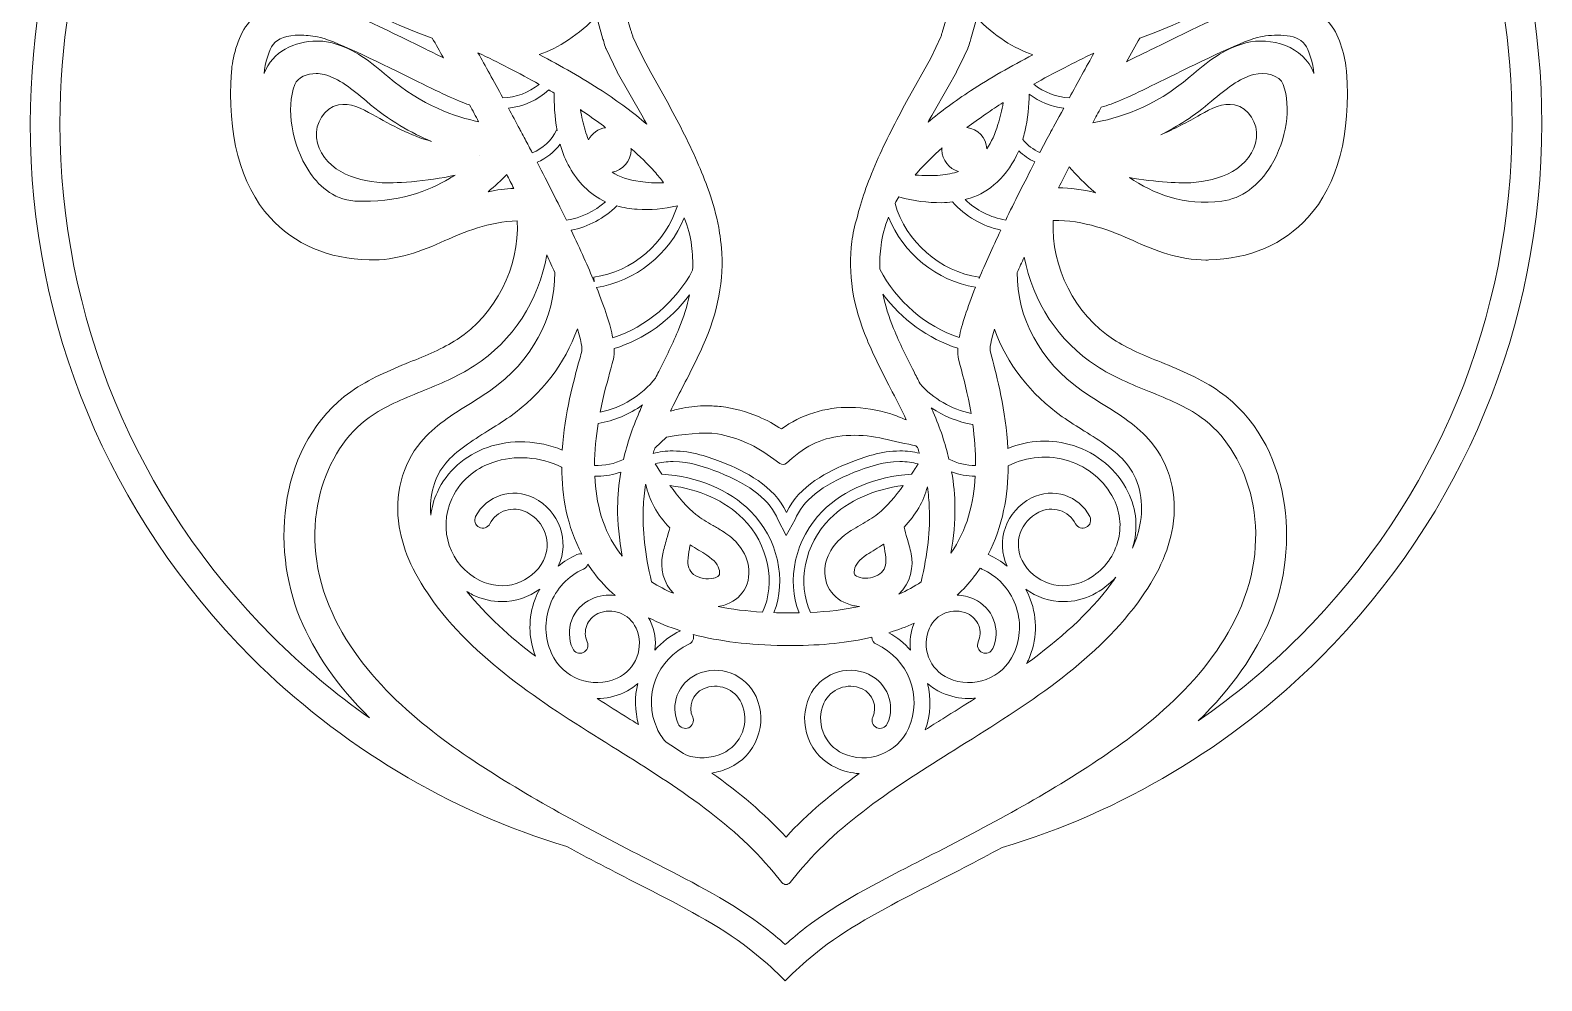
# Model space of a CAD drawing. Header units: millimetres. Extents: x -62 to 1216, y -386 to -56.
# Drawn here: x 273.9 to 558.2, y -380.1 to -201.3 of the extents above; entities that cross this region are included whole.
import ezdxf

# ---------------------------------------------------------------- set-up
doc = ezdxf.new("R2010")
doc.units = ezdxf.units.MM
doc.header["$MEASUREMENT"] = 0
doc.layers.add('Layer 3', color=7, linetype='Continuous')

msp = doc.modelspace()

# ---------------------------------------------------------------- linework, layer by layer
at = {"layer": 'Layer 3', "lineweight": 0}
for points, knots in [([(522.42, -124.51), (521.99, -123.15), (521.48, -121.77), (521, -120.31), (516.31, -106.04), (509.88, -86.51), (516.89, -73.35), (520.2, -67.15), (526.39, -62.74), (535.3, -60.24), (535.3, -60.24), (548.14, -56.82), (548.14, -56.82), (548.14, -56.82), (534.81, -56.18), (534.81, -56.18), (526.84, -55.91), (507.21, -56.76), (497.34, -70.35), (493.66, -75.41), (491.56, -82.07), (490.9, -90.72), (490.74, -92.87), (490.65, -95.13), (490.64, -97.79), (468.33, -83.98), (442.54, -76.68), (416.03, -76.68), (389.53, -76.68), (363.75, -83.97), (341.45, -97.78), (341.4, -92.35), (340.97, -87.95), (340.12, -83.99), (338.03, -74.22), (332.71, -66.83), (324.34, -62.02), (317.07, -57.84), (307.7, -55.82), (297.24, -56.18), (297.24, -56.18), (283.91, -56.82), (283.91, -56.82), (283.91, -56.82), (296.75, -60.24), (296.75, -60.24), (305.66, -62.74), (311.85, -67.15), (315.16, -73.35), (322.18, -86.51), (315.75, -106.04), (311.05, -120.31), (310.57, -121.78), (310.06, -123.16), (309.63, -124.51), (286.56, -150.47), (273.9, -183.97), (273.9, -218.81), (273.9, -256.77), (288.68, -292.46), (315.53, -319.31), (332.12, -335.9), (352.62, -348.2), (374.82, -354.89), (379.69, -357.53), (384.59, -360.05), (389.16, -362.39), (389.16, -362.39), (389.69, -362.66), (389.69, -362.66), (396.32, -366.06), (403.18, -369.56), (409.11, -374.11), (410.99, -375.56), (412.81, -377.13), (414.51, -378.79), (414.51, -378.79), (415.89, -380.13), (415.89, -380.13), (415.89, -380.13), (417.26, -378.79), (417.26, -378.79), (418.97, -377.13), (420.79, -375.56), (422.67, -374.11), (428.59, -369.57), (435.45, -366.06), (442.09, -362.66), (442.09, -362.66), (442.62, -362.39), (442.62, -362.39), (447.08, -360.11), (451.86, -357.65), (456.65, -355.06), (479.08, -348.41), (499.79, -336.04), (516.53, -319.31), (543.37, -292.46), (558.16, -256.77), (558.16, -218.81), (558.16, -183.97), (545.49, -150.46), (522.42, -124.51)], [0, 0, 0, 0, 1, 1, 1, 2, 2, 2, 3, 3, 3, 4, 4, 4, 5, 5, 5, 6, 6, 6, 7, 7, 7, 8, 8, 8, 9, 9, 9, 10, 10, 10, 11, 11, 11, 12, 12, 12, 13, 13, 13, 14, 14, 14, 15, 15, 15, 16, 16, 16, 17, 17, 17, 18, 18, 18, 19, 19, 19, 20, 20, 20, 21, 21, 21, 22, 22, 22, 23, 23, 23, 24, 24, 24, 25, 25, 25, 26, 26, 26, 27, 27, 27, 28, 28, 28, 29, 29, 29, 30, 30, 30, 31, 31, 31, 32, 32, 32, 33, 33, 33, 34, 34, 34, 34]), ([(319.48, -315.35), (293.7, -289.56), (279.49, -255.28), (279.49, -218.81), (279.49, -189.62), (288.46, -161.99), (305.46, -138.67), (303.77, -154.33), (307.05, -167.91), (315.24, -179.09), (324.71, -192.01), (339.02, -199.08), (349.5, -202.75), (350.19, -203.97), (350.89, -205.21), (351.6, -206.47), (350.37, -205.87), (349.07, -205.23), (347.79, -204.6), (340.66, -201.09), (332.58, -197.11), (328.98, -196.47), (322.45, -195.32), (317.53, -196.6), (314.73, -200.18), (312.84, -202.6), (311.91, -206.79), (311.74, -209.02), (310.87, -220.81), (313.38, -230.32), (319, -236.53), (323.53, -241.55), (329.97, -244.31), (337.61, -244.51), (342.81, -244.64), (347.54, -242.84), (351.87, -240.87), (355.27, -239.32), (360.29, -237.31), (365.5, -237.14), (365.91, -245.87), (361.43, -254.75), (354.16, -259.46), (351.45, -261.21), (348.41, -262.45), (345.19, -263.76), (341.49, -265.27), (337.65, -266.84), (334.21, -269.29), (320.58, -279), (319.1, -298.46), (324.62, -311.84), (327.35, -318.45), (331.67, -324.68), (337.72, -330.68), (331.24, -326.13), (325.13, -321), (319.48, -315.35)], [0, 0, 0, 0, 1, 1, 1, 2, 2, 2, 3, 3, 3, 4, 4, 4, 5, 5, 5, 6, 6, 6, 7, 7, 7, 8, 8, 8, 9, 9, 9, 10, 10, 10, 11, 11, 11, 12, 12, 12, 13, 13, 13, 14, 14, 14, 15, 15, 15, 16, 16, 16, 17, 17, 17, 18, 18, 18, 19, 19, 19, 19]), ([(512.57, -315.35), (506.68, -321.24), (500.31, -326.55), (493.54, -331.24), (499.84, -325.11), (504.33, -318.69), (507.16, -311.84), (512.68, -298.46), (511.2, -278.99), (497.57, -269.29), (494.13, -266.84), (490.29, -265.27), (486.58, -263.76), (483.36, -262.45), (480.33, -261.21), (477.62, -259.46), (470.34, -254.75), (465.86, -245.85), (466.28, -237.11), (471.86, -236.9), (477.48, -239.13), (481.3, -240.87), (485.47, -242.77), (490.02, -244.52), (495, -244.52), (495.19, -244.52), (495.37, -244.52), (495.57, -244.51), (503.21, -244.31), (509.65, -241.55), (514.18, -236.53), (519.79, -230.32), (522.3, -220.8), (521.43, -209.01), (521.23, -206.35), (520.21, -202.44), (518.44, -200.18), (515.65, -196.6), (510.72, -195.32), (504.19, -196.47), (500.59, -197.11), (492.5, -201.09), (485.36, -204.61), (485.36, -204.61), (485.28, -204.65), (485.28, -204.65), (483.42, -205.56), (481.63, -206.45), (480.03, -207.21), (480.87, -205.72), (481.72, -204.22), (482.55, -202.75), (493.03, -199.08), (507.35, -192.01), (516.82, -179.08), (525.01, -167.9), (528.29, -154.32), (526.59, -138.65), (543.59, -161.97), (552.56, -189.6), (552.56, -218.81), (552.56, -255.28), (538.36, -289.56), (512.57, -315.35)], [0, 0, 0, 0, 1, 1, 1, 2, 2, 2, 3, 3, 3, 4, 4, 4, 5, 5, 5, 6, 6, 6, 7, 7, 7, 8, 8, 8, 9, 9, 9, 10, 10, 10, 11, 11, 11, 12, 12, 12, 13, 13, 13, 14, 14, 14, 15, 15, 15, 16, 16, 16, 17, 17, 17, 18, 18, 18, 19, 19, 19, 20, 20, 20, 21, 21, 21, 21]), ([(386.85, -190.08), (389.84, -184.76), (391.29, -179.36), (391.04, -174.44), (391.72, -173.23), (392.38, -172.15), (393.04, -171.16), (394.85, -168.37), (396.77, -165.84), (398.75, -163.61), (398.75, -163.61), (433.63, -163.61), (433.63, -163.61), (435.61, -165.83), (437.53, -168.37), (439.35, -171.17), (439.92, -172.04), (440.49, -172.95), (441.05, -173.9), (440.66, -178.97), (442.1, -184.55), (445.21, -190.08), (445.71, -190.98), (446.26, -191.88), (446.85, -192.76), (446.85, -192.83), (446.85, -192.91), (446.85, -193), (446.85, -193.02), (446.85, -193.04), (446.85, -193.05), (446.88, -193.84), (446.89, -194.76), (446.72, -195.67), (446.72, -195.68), (446.72, -195.7), (446.72, -195.72), (446.72, -195.72), (446.33, -198.57), (446.33, -198.57), (446.33, -198.57), (445.52, -201.29), (445.52, -201.29), (445.46, -201.48), (445.4, -201.68), (445.34, -201.88), (445.28, -202.1), (445.21, -202.36), (445.15, -202.51), (445.15, -202.51), (443.24, -206.54), (443.24, -206.54), (443.24, -206.54), (438.69, -214.72), (438.69, -214.72), (436.76, -218.36), (434.75, -222.12), (433.06, -226.03), (431.26, -230.18), (430.12, -233.44), (429.39, -236.6), (428.91, -238.11), (428.58, -239.62), (428.42, -241.06), (427.62, -246.89), (428.61, -253.27), (431.26, -259.5), (432.58, -262.65), (434.14, -265.67), (435.64, -268.59), (436.66, -270.55), (437.7, -272.58), (438.65, -274.61), (437.65, -274.16), (436.66, -273.8), (435.73, -273.48), (433.23, -272.71), (430.67, -272.3), (428.14, -272.24), (423.44, -272.17), (418.76, -273.66), (415.16, -276.31), (413.95, -275.53), (412.45, -274.64), (410.83, -273.99), (408.49, -272.99), (406.15, -272.36), (403.85, -272.11), (402.93, -272.01), (402.01, -271.96), (401.1, -271.96), (399.59, -271.96), (398.09, -272.1), (396.63, -272.38), (395.8, -272.56), (395.02, -272.75), (394.29, -272.97), (395.01, -271.5), (395.78, -270.02), (396.53, -268.56), (398.03, -265.65), (399.58, -262.65), (400.89, -259.51), (403.55, -253.27), (404.54, -246.9), (403.75, -241.11), (403.73, -240.99), (403.72, -240.87), (403.7, -240.76), (403.7, -240.76), (403.69, -240.66), (403.69, -240.66), (403.59, -239.79), (403.5, -239.07), (403.37, -238.37), (402.49, -233.67), (400.74, -229.31), (399.32, -226.04), (397.62, -222.1), (395.61, -218.33), (393.66, -214.67), (393.66, -214.67), (390.63, -209.21), (390.63, -209.21), (390.63, -209.21), (389.15, -206.56), (389.15, -206.56), (389.15, -206.56), (387.87, -203.84), (387.87, -203.84), (387.87, -203.84), (387.25, -202.55), (387.25, -202.55), (387.17, -202.37), (387.11, -202.13), (387.04, -201.89), (386.98, -201.69), (386.92, -201.48), (386.87, -201.33), (386.87, -201.33), (386.05, -198.57), (386.05, -198.57), (386.05, -198.57), (385.65, -195.66), (385.65, -195.66), (385.65, -195.65), (385.65, -195.63), (385.65, -195.61), (385.49, -194.81), (385.49, -193.98), (385.53, -192.98), (385.53, -192.96), (385.53, -192.93), (385.53, -192.91), (385.53, -192.86), (385.54, -192.8), (385.54, -192.71), (385.55, -192.59), (385.55, -192.46), (385.56, -192.34), (385.56, -192.34), (385.56, -192.22), (385.56, -192.22), (386.01, -191.52), (386.44, -190.8), (386.85, -190.08)], [0, 0, 0, 0, 1, 1, 1, 2, 2, 2, 3, 3, 3, 4, 4, 4, 5, 5, 5, 6, 6, 6, 7, 7, 7, 8, 8, 8, 9, 9, 9, 10, 10, 10, 11, 11, 11, 12, 12, 12, 13, 13, 13, 14, 14, 14, 15, 15, 15, 16, 16, 16, 17, 17, 17, 18, 18, 18, 19, 19, 19, 20, 20, 20, 21, 21, 21, 22, 22, 22, 23, 23, 23, 24, 24, 24, 25, 25, 25, 26, 26, 26, 27, 27, 27, 28, 28, 28, 29, 29, 29, 30, 30, 30, 31, 31, 31, 32, 32, 32, 33, 33, 33, 34, 34, 34, 35, 35, 35, 36, 36, 36, 37, 37, 37, 38, 38, 38, 39, 39, 39, 40, 40, 40, 41, 41, 41, 42, 42, 42, 43, 43, 43, 44, 44, 44, 45, 45, 45, 46, 46, 46, 47, 47, 47, 48, 48, 48, 49, 49, 49, 50, 50, 50, 51, 51, 51, 52, 52, 52, 53, 53, 53, 54, 54, 54, 55, 55, 55, 55]), ([(388.92, -217.29), (389.22, -217.84), (389.53, -218.4), (389.83, -218.96), (387.31, -216.79), (384.53, -214.72), (381.43, -212.7), (377.73, -210.29), (373.77, -208), (369.62, -205.87), (373.24, -204.67), (377.09, -202.1), (380.53, -198.58), (380.57, -198.92), (380.62, -199.28), (380.68, -199.65), (380.68, -199.68), (380.69, -199.72), (380.7, -199.76), (380.7, -199.76), (381.61, -202.97), (381.61, -202.97), (381.66, -203.1), (381.69, -203.25), (381.75, -203.44), (381.85, -203.8), (381.96, -204.22), (382.16, -204.71), (382.17, -204.72), (382.18, -204.74), (382.18, -204.76), (382.18, -204.76), (384.26, -209.1), (384.26, -209.1), (384.27, -209.12), (384.28, -209.14), (384.29, -209.16), (384.29, -209.16), (388.92, -217.29), (388.92, -217.29)], [0, 0, 0, 0, 1, 1, 1, 2, 2, 2, 3, 3, 3, 4, 4, 4, 5, 5, 5, 6, 6, 6, 7, 7, 7, 8, 8, 8, 9, 9, 9, 10, 10, 10, 11, 11, 11, 12, 12, 12, 13, 13, 13, 13]), ([(448.07, -209.19), (448.09, -209.17), (448.1, -209.15), (448.11, -209.13), (448.11, -209.13), (449.52, -206.19), (449.52, -206.19), (449.52, -206.19), (450.22, -204.7), (450.22, -204.7), (450.23, -204.68), (450.24, -204.66), (450.24, -204.65), (450.41, -204.23), (450.52, -203.84), (450.63, -203.43), (450.63, -203.43), (450.65, -203.38), (450.65, -203.38), (450.69, -203.24), (450.72, -203.1), (450.78, -202.92), (450.78, -202.92), (451.66, -199.83), (451.66, -199.83), (451.67, -199.81), (451.67, -199.79), (451.68, -199.76), (451.68, -199.76), (451.7, -199.66), (451.7, -199.66), (451.7, -199.64), (451.71, -199.62), (451.71, -199.6), (451.75, -199.36), (451.78, -199.12), (451.81, -198.88), (455.22, -202.33), (458.93, -204.77), (462.47, -205.9), (458.34, -208.02), (454.4, -210.3), (450.73, -212.7), (447.8, -214.61), (445.15, -216.57), (442.74, -218.61), (442.97, -218.18), (443.21, -217.74), (443.45, -217.31), (443.45, -217.31), (446.51, -211.91), (446.51, -211.91), (446.51, -211.91), (448.07, -209.19), (448.07, -209.19)], [0, 0, 0, 0, 1, 1, 1, 2, 2, 2, 3, 3, 3, 4, 4, 4, 5, 5, 5, 6, 6, 6, 7, 7, 7, 8, 8, 8, 9, 9, 9, 10, 10, 10, 11, 11, 11, 12, 12, 12, 13, 13, 13, 14, 14, 14, 15, 15, 15, 16, 16, 16, 17, 17, 17, 18, 18, 18, 18]), ([(502.48, -203.68), (498.42, -204.72), (495.23, -207.26), (492.05, -210), (485.22, -215.86), (478.19, -217.95), (473.72, -218.69), (474.24, -217.73), (474.76, -216.76), (475.29, -215.79), (475.92, -215.6), (476.55, -215.39), (477.17, -215.18), (479.32, -214.43), (483.38, -212.43), (488.1, -210.1), (494.19, -207.1), (502.52, -203), (505.25, -202.52), (507.63, -202.1), (511.87, -201.74), (513.61, -203.95), (514.34, -204.89), (515.16, -207.54), (515.31, -209.43), (515.3, -209.41), (515.3, -209.4), (515.29, -209.38), (513.41, -204.3), (507.17, -202.47), (502.48, -203.68)], [0, 0, 0, 0, 1, 1, 1, 2, 2, 2, 3, 3, 3, 4, 4, 4, 5, 5, 5, 6, 6, 6, 7, 7, 7, 8, 8, 8, 9, 9, 9, 10, 10, 10, 10]), ([(341.13, -210), (337.95, -207.26), (334.76, -204.72), (330.7, -203.68), (329.77, -203.44), (328.79, -203.32), (327.79, -203.32), (323.71, -203.32), (319.39, -205.31), (317.88, -209.39), (317.88, -209.4), (317.87, -209.41), (317.87, -209.42), (318.02, -207.54), (318.84, -204.89), (319.57, -203.95), (320.48, -202.79), (322.17, -202.2), (324.59, -202.2), (325.6, -202.2), (326.72, -202.31), (327.92, -202.52), (330.66, -203), (339.01, -207.11), (345.11, -210.12), (349.8, -212.43), (353.86, -214.43), (356, -215.18), (356.17, -215.23), (356.35, -215.29), (356.52, -215.35), (357.1, -216.41), (357.67, -217.46), (358.23, -218.5), (354.01, -217.64), (347.49, -215.47), (341.13, -210)], [0, 0, 0, 0, 1, 1, 1, 2, 2, 2, 3, 3, 3, 4, 4, 4, 5, 5, 5, 6, 6, 6, 7, 7, 7, 8, 8, 8, 9, 9, 9, 10, 10, 10, 11, 11, 11, 12, 12, 12, 12]), ([(358.1, -205.52), (360, -206.42), (361.9, -207.37), (363.78, -208.34), (365.82, -209.38), (367.74, -210.42), (369.59, -211.47), (367.68, -213.01), (365.23, -213.93), (362.78, -214.01), (361.06, -210.85), (359.45, -207.94), (358.1, -205.52)], [0, 0, 0, 0, 1, 1, 1, 2, 2, 2, 3, 3, 3, 4, 4, 4, 4]), ([(462.62, -211.44), (464.45, -210.4), (466.38, -209.36), (468.39, -208.33), (470.23, -207.38), (472.09, -206.46), (473.94, -205.58), (472.57, -208.05), (470.85, -211.19), (469.32, -214), (466.9, -213.9), (464.5, -212.97), (462.62, -211.44)], [0, 0, 0, 0, 1, 1, 1, 2, 2, 2, 3, 3, 3, 4, 4, 4, 4]), ([(327.73, -221.51), (328, -224.21), (329.92, -226.54), (332.28, -227.89), (334.63, -229.24), (337.37, -229.73), (340.07, -229.97), (341.54, -230.1), (348.82, -229.81), (353.8, -228.53), (353.45, -228.75), (353.1, -228.97), (352.73, -229.19), (352.73, -229.19), (352.73, -229.19), (352.73, -229.19), (349.02, -231.39), (342.93, -233.9), (334.97, -233.42), (330.66, -233.15), (327.87, -230.19), (326.28, -227.75), (323.09, -222.84), (321.97, -216.01), (323.63, -211.52), (324.17, -210.08), (326.04, -209.44), (327.66, -209.44), (328.19, -209.44), (328.7, -209.5), (329.17, -209.62), (331.95, -210.34), (334.42, -212.32), (337.13, -214.65), (341.34, -218.27), (345.57, -220.65), (349.38, -222.21), (345.44, -221.13), (341.83, -219.16), (338.29, -217.17), (336.3, -216.04), (334.08, -214.86), (331.85, -215.33), (329.19, -215.88), (327.46, -218.81), (327.73, -221.51)], [0, 0, 0, 0, 1, 1, 1, 2, 2, 2, 3, 3, 3, 4, 4, 4, 5, 5, 5, 6, 6, 6, 7, 7, 7, 8, 8, 8, 9, 9, 9, 10, 10, 10, 11, 11, 11, 12, 12, 12, 13, 13, 13, 14, 14, 14, 15, 15, 15, 15]), ([(500.4, -215.33), (498.16, -214.86), (495.94, -216.04), (493.95, -217.17), (491.54, -218.53), (489.09, -219.87), (486.54, -220.94), (489.6, -219.43), (492.84, -217.4), (496.05, -214.65), (498.76, -212.32), (501.23, -210.34), (504.01, -209.62), (506.09, -209.08), (508.87, -209.73), (509.54, -211.51), (511.09, -215.7), (510.15, -221.97), (507.26, -226.75), (504.95, -230.58), (501.66, -232.96), (498, -233.44), (490.89, -234.37), (485.01, -232), (480.61, -229), (485.32, -229.88), (490.9, -230.08), (492.17, -229.97), (494.87, -229.73), (497.61, -229.24), (499.97, -227.89), (502.32, -226.54), (504.24, -224.21), (504.51, -221.51), (504.78, -218.81), (503.05, -215.88), (500.4, -215.33)], [0, 0, 0, 0, 1, 1, 1, 2, 2, 2, 3, 3, 3, 4, 4, 4, 5, 5, 5, 6, 6, 6, 7, 7, 7, 8, 8, 8, 9, 9, 9, 10, 10, 10, 11, 11, 11, 12, 12, 12, 12]), ([(363.83, -215.94), (366.65, -215.65), (369.34, -214.45), (371.43, -212.53), (371.76, -212.72), (372.09, -212.92), (372.42, -213.11), (372.42, -215), (372.51, -217.53), (372.97, -220.14), (372.97, -220.14), (372.84, -220.08), (372.84, -220.08), (371.94, -222), (370.27, -223.55), (368.31, -224.36), (367.87, -223.5), (367.41, -222.64), (366.95, -221.76), (366.47, -220.93), (365.95, -219.89), (365.95, -219.89), (365.24, -218.55), (364.53, -217.23), (363.83, -215.94)], [0, 0, 0, 0, 1, 1, 1, 2, 2, 2, 3, 3, 3, 4, 4, 4, 5, 5, 5, 6, 6, 6, 7, 7, 7, 8, 8, 8, 8]), ([(456.88, -214.88), (456.61, -216.36), (456.31, -217.71), (455.89, -219.05), (455.35, -220.8), (454.64, -222.32), (453.79, -223.61), (453.7, -221.53), (452.1, -219.84), (450.06, -219.61), (451.18, -218.76), (452.37, -217.9), (453.64, -217.03), (454.68, -216.31), (455.76, -215.59), (456.88, -214.88)], [0, 0, 0, 0, 1, 1, 1, 2, 2, 2, 3, 3, 3, 4, 4, 4, 5, 5, 5, 5]), ([(460.55, -221.87), (460.69, -221.4), (460.82, -220.92), (460.93, -220.43), (461.52, -217.91), (461.72, -215.44), (461.77, -213.32), (463.66, -214.75), (465.92, -215.66), (468.27, -215.93), (467.06, -218.15), (466.08, -219.95), (465.68, -220.69), (465.68, -220.69), (465.65, -220.74), (465.65, -220.74), (465.64, -220.75), (465.64, -220.76), (465.63, -220.77), (464.99, -221.97), (464.38, -223.14), (463.78, -224.29), (462.54, -223.75), (461.42, -222.91), (460.55, -221.87)], [0, 0, 0, 0, 1, 1, 1, 2, 2, 2, 3, 3, 3, 4, 4, 4, 5, 5, 5, 6, 6, 6, 7, 7, 7, 8, 8, 8, 8]), ([(382.11, -219.62), (380.7, -219.81), (379.51, -220.69), (378.89, -221.91), (378.66, -221.34), (378.45, -220.74), (378.26, -220.11), (377.88, -218.86), (377.6, -217.58), (377.35, -216.23), (377.75, -216.5), (378.14, -216.76), (378.52, -217.02), (379.79, -217.91), (380.98, -218.77), (382.11, -219.62)], [0, 0, 0, 0, 1, 1, 1, 2, 2, 2, 3, 3, 3, 4, 4, 4, 5, 5, 5, 5]), ([(373.55, -222.75), (374.43, -225.86), (375.98, -228.61), (378.09, -230.76), (379.27, -231.94), (380.64, -232.9), (382.09, -233.58), (380.02, -235.38), (377.43, -236.61), (374.73, -237.05), (373.11, -233.71), (371.28, -230.07), (369.24, -226.13), (370.93, -225.4), (372.43, -224.21), (373.55, -222.75)], [0, 0, 0, 0, 1, 1, 1, 2, 2, 2, 3, 3, 3, 4, 4, 4, 5, 5, 5, 5]), ([(386.87, -223.51), (388.51, -224.97), (389.97, -226.41), (391.29, -227.88), (391.9, -228.57), (392.48, -229.27), (393.02, -229.98), (391.41, -230.04), (389.97, -229.97), (388.58, -229.77), (386.42, -229.48), (384.7, -228.89), (383.34, -227.97), (385.35, -227.65), (386.89, -225.91), (386.89, -223.8), (386.89, -223.7), (386.88, -223.6), (386.87, -223.51)], [0, 0, 0, 0, 1, 1, 1, 2, 2, 2, 3, 3, 3, 4, 4, 4, 5, 5, 5, 6, 6, 6, 6]), ([(445.03, -228.56), (443.63, -228.68), (442.07, -228.67), (440.31, -228.53), (440.49, -228.32), (440.68, -228.1), (440.87, -227.89), (442.21, -226.39), (443.7, -224.92), (445.37, -223.43), (445.36, -223.55), (445.36, -223.68), (445.36, -223.8), (445.36, -225.75), (446.68, -227.39), (448.47, -227.87), (447.47, -228.2), (446.33, -228.43), (445.03, -228.56)], [0, 0, 0, 0, 1, 1, 1, 2, 2, 2, 3, 3, 3, 4, 4, 4, 5, 5, 5, 6, 6, 6, 6]), ([(449.69, -233.16), (450.02, -233.08), (450.35, -232.99), (450.68, -232.88), (452.48, -232.3), (454.22, -231.27), (455.71, -229.89), (457.43, -228.28), (458.81, -226.27), (459.79, -223.98), (460.68, -224.84), (461.72, -225.55), (462.85, -226.07), (460.8, -230.01), (458.96, -233.67), (457.34, -237.02), (454.49, -236.52), (451.79, -235.15), (449.69, -233.16)], [0, 0, 0, 0, 1, 1, 1, 2, 2, 2, 3, 3, 3, 4, 4, 4, 5, 5, 5, 6, 6, 6, 6]), ([(358.46, -224.8), (358.45, -224.8), (358.45, -224.8), (358.45, -224.81), (358.44, -224.8), (358.44, -224.8), (358.44, -224.79), (358.45, -224.79), (358.45, -224.8), (358.46, -224.8)], [0, 0, 0, 0, 1, 1, 1, 2, 2, 2, 3, 3, 3, 3]), ([(469.29, -227.01), (470.59, -228.5), (472.24, -230.19), (474.24, -231.85), (471.8, -231.26), (469.48, -230.96), (467.26, -230.93), (467.92, -229.66), (468.6, -228.34), (469.29, -227.01)], [0, 0, 0, 0, 1, 1, 1, 2, 2, 2, 3, 3, 3, 3]), ([(363.5, -228.42), (363.96, -229.31), (364.41, -230.19), (364.85, -231.05), (363.28, -231.12), (361.67, -231.32), (360, -231.66), (361.28, -230.64), (362.46, -229.55), (363.5, -228.42)], [0, 0, 0, 0, 1, 1, 1, 2, 2, 2, 3, 3, 3, 3]), ([(452.35, -247.98), (452.35, -247.98), (452.38, -247.73), (452.38, -247.73), (444.97, -246.77), (438.57, -241.03), (436.53, -233.91), (436.76, -233.49), (437, -233.08), (437.26, -232.66), (440.05, -233.41), (442.68, -233.76), (445.29, -233.73), (445.99, -233.72), (446.67, -233.68), (447.34, -233.6), (449.7, -236.26), (452.96, -238.15), (456.44, -238.89), (454.84, -242.26), (453.47, -245.29), (452.35, -247.98)], [0, 0, 0, 0, 1, 1, 1, 2, 2, 2, 3, 3, 3, 4, 4, 4, 5, 5, 5, 6, 6, 6, 7, 7, 7, 7]), ([(384.2, -234.34), (385.42, -234.68), (386.71, -234.89), (388.04, -234.97), (390.53, -235.15), (393.06, -234.92), (395.6, -234.3), (393.44, -241.24), (387.14, -246.79), (379.86, -247.73), (379.86, -247.73), (379.98, -248.65), (379.98, -248.65), (378.81, -245.8), (377.36, -242.56), (375.63, -238.92), (378.84, -238.28), (381.88, -236.65), (384.2, -234.34)], [0, 0, 0, 0, 1, 1, 1, 2, 2, 2, 3, 3, 3, 4, 4, 4, 5, 5, 5, 6, 6, 6, 6]), ([(396.9, -236.56), (397.61, -238.31), (398.07, -240.05), (398.25, -241.76), (398.25, -241.78), (398.25, -241.79), (398.25, -241.8), (398.47, -243.31), (398.54, -244.86), (398.47, -246.43), (395.33, -252.37), (389.83, -257.1), (383.46, -259.16), (383, -256.77), (381.99, -253.63), (380.4, -249.67), (387.72, -248.61), (394.11, -243.34), (396.9, -236.56)], [0, 0, 0, 0, 1, 1, 1, 2, 2, 2, 3, 3, 3, 4, 4, 4, 5, 5, 5, 6, 6, 6, 6]), ([(448.61, -259.11), (442.25, -257), (436.78, -252.22), (433.69, -246.27), (433.63, -244.74), (433.7, -243.24), (433.91, -241.76), (433.92, -241.75), (433.92, -241.74), (433.92, -241.73), (434.1, -240), (434.56, -238.24), (435.3, -236.46), (438.04, -243.24), (444.38, -248.52), (451.67, -249.64), (450.09, -253.58), (449.07, -256.72), (448.61, -259.11)], [0, 0, 0, 0, 1, 1, 1, 2, 2, 2, 3, 3, 3, 4, 4, 4, 5, 5, 5, 6, 6, 6, 6]), ([(473.76, -339.22), (463.12, -346.23), (451.9, -352.1), (440.37, -357.99), (440.37, -357.99), (439.84, -358.27), (439.84, -358.27), (433.01, -361.76), (425.94, -365.37), (419.66, -370.19), (418.38, -371.18), (417.11, -372.23), (415.89, -373.32), (414.67, -372.23), (413.4, -371.18), (412.11, -370.19), (405.83, -365.37), (398.77, -361.76), (391.93, -358.26), (391.93, -358.26), (391.41, -357.99), (391.41, -357.99), (379.88, -352.1), (368.66, -346.23), (358.02, -339.22), (358.02, -339.22), (358.02, -339.22), (358.02, -339.22), (348.78, -333.14), (335.83, -323.45), (330.11, -309.58), (323.88, -294.48), (329.34, -280.04), (337.65, -274.13), (340.53, -272.08), (343.88, -270.71), (347.45, -269.26), (350.77, -267.9), (354.21, -266.5), (357.38, -264.45), (364.64, -259.75), (369.57, -252.11), (371.03, -243.55), (371.57, -244.71), (372.08, -245.81), (372.55, -246.85), (372.63, -255.36), (368.15, -263.63), (360.53, -268.99), (359.29, -269.86), (357.97, -270.69), (356.68, -271.49), (353.36, -273.57), (349.92, -275.72), (347.34, -278.8), (343.82, -283), (342.34, -288.81), (343.3, -294.72), (344.06, -299.39), (346.22, -304.07), (349.88, -309.01), (358.38, -320.46), (371.04, -328.38), (383.3, -336.04), (394.36, -342.96), (405.8, -350.11), (413.65, -359.7), (413.65, -359.7), (415.25, -361.65), (415.25, -361.65), (415.44, -361.88), (415.73, -362.02), (416.03, -362.02), (416.33, -362.02), (416.61, -361.88), (416.8, -361.65), (416.8, -361.65), (418.4, -359.7), (418.4, -359.7), (426.26, -350.11), (437.71, -342.95), (448.79, -336.02), (461.03, -328.36), (473.68, -320.45), (482.17, -309.01), (485.83, -304.07), (487.99, -299.4), (488.75, -294.72), (489.72, -288.82), (488.25, -283.02), (484.72, -278.8), (482.15, -275.72), (478.7, -273.57), (475.37, -271.49), (474.08, -270.69), (472.75, -269.86), (471.52, -268.99), (463.9, -263.62), (459.42, -255.36), (459.5, -246.86), (459.92, -245.94), (460.36, -244.97), (460.83, -243.97), (462.39, -252.36), (467.29, -259.85), (474.4, -264.45), (477.56, -266.5), (481.01, -267.9), (484.35, -269.27), (487.9, -270.71), (491.25, -272.08), (494.13, -274.13), (502.43, -280.04), (507.9, -294.48), (501.67, -309.58), (495.94, -323.45), (483, -333.14), (473.76, -339.22)], [0, 0, 0, 0, 1, 1, 1, 2, 2, 2, 3, 3, 3, 4, 4, 4, 5, 5, 5, 6, 6, 6, 7, 7, 7, 8, 8, 8, 9, 9, 9, 10, 10, 10, 11, 11, 11, 12, 12, 12, 13, 13, 13, 14, 14, 14, 15, 15, 15, 16, 16, 16, 17, 17, 17, 18, 18, 18, 19, 19, 19, 20, 20, 20, 21, 21, 21, 22, 22, 22, 23, 23, 23, 24, 24, 24, 25, 25, 25, 26, 26, 26, 27, 27, 27, 28, 28, 28, 29, 29, 29, 30, 30, 30, 31, 31, 31, 32, 32, 32, 33, 33, 33, 34, 34, 34, 35, 35, 35, 36, 36, 36, 37, 37, 37, 38, 38, 38, 39, 39, 39, 39]), ([(381.09, -273.14), (381.72, -269.87), (382.51, -267.02), (383.09, -264.98), (383.29, -264.26), (383.46, -263.65), (383.58, -263.15), (383.72, -262.61), (383.76, -261.95), (383.72, -261.18), (389.34, -259.45), (394.34, -255.8), (397.88, -251.07), (397.44, -253.16), (396.78, -255.29), (395.88, -257.45), (394.79, -260.15), (393.43, -262.85), (392.1, -265.48), (391.89, -265.89), (391.68, -266.31), (391.47, -266.73), (388.9, -270.01), (385.16, -272.31), (381.09, -273.14)], [0, 0, 0, 0, 1, 1, 1, 2, 2, 2, 3, 3, 3, 4, 4, 4, 5, 5, 5, 6, 6, 6, 7, 7, 7, 8, 8, 8, 8]), ([(448.34, -261.12), (448.29, -261.92), (448.33, -262.61), (448.47, -263.16), (448.47, -263.16), (448.78, -264.34), (448.78, -264.34), (449.34, -266.44), (450.19, -269.63), (450.83, -273.37), (447.14, -272.6), (443.73, -270.62), (441.23, -267.8), (440.84, -267.01), (440.44, -266.23), (440.05, -265.46), (438.73, -262.85), (437.36, -260.14), (436.27, -257.42), (435.35, -255.23), (434.68, -253.06), (434.25, -250.92), (437.76, -255.67), (442.74, -259.35), (448.34, -261.12)], [0, 0, 0, 0, 1, 1, 1, 2, 2, 2, 3, 3, 3, 4, 4, 4, 5, 5, 5, 6, 6, 6, 7, 7, 7, 8, 8, 8, 8]), ([(376.8, -257.47), (377.84, -260.75), (377.65, -261.58), (377.64, -261.62), (377.53, -262.03), (377.4, -262.53), (377.24, -263.1), (377.24, -263.1), (377.17, -263.33), (377.17, -263.33), (376.12, -267.12), (374.38, -273.35), (373.96, -280.28), (369.51, -278.41), (364.34, -278.21), (359.88, -279.77), (355.61, -281.27), (352.26, -284.26), (350.46, -288.19), (349.81, -289.6), (349.4, -291.05), (349.21, -292.5), (348.9, -288.8), (349.9, -285.29), (352.04, -282.74), (353.99, -280.41), (357.01, -278.52), (359.94, -276.69), (359.94, -276.69), (359.98, -276.67), (359.98, -276.67), (361.26, -275.87), (362.71, -274.96), (364.06, -274.01), (370.04, -269.8), (374.48, -264.01), (376.8, -257.47)], [0, 0, 0, 0, 1, 1, 1, 2, 2, 2, 3, 3, 3, 4, 4, 4, 5, 5, 5, 6, 6, 6, 7, 7, 7, 8, 8, 8, 9, 9, 9, 10, 10, 10, 11, 11, 11, 12, 12, 12, 12]), ([(480.34, -288.14), (478.23, -283.96), (474.59, -280.87), (470.07, -279.44), (466.01, -278.15), (461.69, -278.35), (457.75, -279.98), (457.37, -272.76), (455.67, -266.35), (454.71, -262.77), (454.71, -262.77), (454.41, -261.63), (454.41, -261.63), (454.4, -261.58), (454.22, -260.75), (455.23, -257.52), (457.56, -264.03), (462.01, -269.8), (467.99, -274.01), (469.33, -274.96), (470.75, -275.84), (472.12, -276.7), (472.13, -276.7), (472.13, -276.7), (472.13, -276.7), (472.13, -276.7), (472.13, -276.7), (472.13, -276.7), (472.14, -276.71), (472.15, -276.71), (472.15, -276.71), (475.06, -278.53), (478.07, -280.41), (480.01, -282.74), (482.39, -285.58), (483.37, -289.59), (482.69, -293.73), (482.43, -295.37), (481.93, -297.02), (481.19, -298.72), (482.29, -295.18), (482, -291.44), (480.34, -288.14)], [0, 0, 0, 0, 1, 1, 1, 2, 2, 2, 3, 3, 3, 4, 4, 4, 5, 5, 5, 6, 6, 6, 7, 7, 7, 8, 8, 8, 9, 9, 9, 10, 10, 10, 11, 11, 11, 12, 12, 12, 13, 13, 13, 14, 14, 14, 14]), ([(388.44, -273.14), (387.14, -276.14), (386.15, -279.11), (385.47, -282.04), (383.79, -282.87), (381.89, -283.27), (380.01, -283.16), (380.03, -280.43), (380.31, -277.74), (380.71, -275.25), (383.71, -274.77), (386.57, -273.56), (389.03, -271.79), (388.83, -272.24), (388.63, -272.69), (388.44, -273.14)], [0, 0, 0, 0, 1, 1, 1, 2, 2, 2, 3, 3, 3, 4, 4, 4, 5, 5, 5, 5]), ([(446.68, -281.99), (446, -279.09), (445.01, -276.14), (443.73, -273.16), (443.61, -272.87), (443.48, -272.59), (443.35, -272.31), (445.68, -273.9), (448.35, -275), (451.15, -275.47), (451.48, -277.91), (451.7, -280.52), (451.68, -283.17), (449.95, -283.19), (448.22, -282.77), (446.68, -281.99)], [0, 0, 0, 0, 1, 1, 1, 2, 2, 2, 3, 3, 3, 4, 4, 4, 5, 5, 5, 5]), ([(437.49, -280.44), (437.47, -280.44), (437.46, -280.44), (437.45, -280.44), (433.93, -280.45), (430.62, -281.6), (428.13, -282.6), (424.05, -284.23), (418.45, -286.97), (416.12, -292.03), (413.79, -286.97), (408.19, -284.23), (404.12, -282.6), (401.63, -281.6), (398.32, -280.45), (394.79, -280.44), (394.78, -280.44), (394.77, -280.44), (394.76, -280.44), (393.45, -280.44), (392.19, -280.6), (391.03, -280.91), (391.13, -280.57), (391.24, -280.23), (391.36, -279.89), (391.36, -279.89), (393.56, -277.83), (393.56, -277.83), (396.19, -277.4), (400.59, -276.81), (403.13, -277.22), (404.97, -277.55), (406.85, -278.12), (408.71, -278.95), (410.45, -279.67), (412.07, -280.79), (413.72, -281.97), (413.72, -281.97), (414.86, -282.79), (414.86, -282.79), (415.24, -283.06), (415.75, -283.03), (416.1, -282.73), (416.1, -282.73), (417.16, -281.81), (417.16, -281.81), (418.85, -280.33), (420.51, -279.3), (422.24, -278.64), (423.97, -277.97), (425.97, -277.59), (428.19, -277.51), (430.26, -277.44), (432.36, -277.66), (434.45, -278.17), (435.9, -278.51), (438.98, -279.17), (440.45, -279.49), (440.45, -279.49), (440.76, -279.77), (440.76, -279.77), (440.88, -280.14), (441.01, -280.52), (441.13, -280.89), (439.98, -280.6), (438.76, -280.44), (437.49, -280.44)], [0, 0, 0, 0, 1, 1, 1, 2, 2, 2, 3, 3, 3, 4, 4, 4, 5, 5, 5, 6, 6, 6, 7, 7, 7, 8, 8, 8, 9, 9, 9, 10, 10, 10, 11, 11, 11, 12, 12, 12, 13, 13, 13, 14, 14, 14, 15, 15, 15, 16, 16, 16, 17, 17, 17, 18, 18, 18, 19, 19, 19, 20, 20, 20, 21, 21, 21, 22, 22, 22, 22]), ([(358.45, -304.81), (352.84, -301.99), (350.52, -295.24), (353.18, -289.44), (355.06, -285.36), (358.4, -283.47), (360.87, -282.6), (364.98, -281.16), (369.81, -281.5), (373.79, -283.5), (373.81, -283.51), (373.84, -283.52), (373.86, -283.53), (373.88, -288.96), (374.84, -294.66), (377.64, -299.84), (377.34, -299.78), (377.02, -299.8), (376.72, -299.94), (375.43, -300.52), (374.26, -301.26), (373.21, -302.14), (375.42, -297.42), (373.4, -291.7), (368.62, -289.29), (364.57, -287.25), (359.65, -288.82), (357.66, -292.79), (357.28, -293.53), (357.58, -294.43), (358.32, -294.8), (359.06, -295.18), (359.96, -294.88), (360.34, -294.14), (361.59, -291.65), (364.7, -290.67), (367.27, -291.97), (370.66, -293.68), (372.07, -297.75), (370.41, -301.05), (368.24, -305.36), (362.88, -307.05), (358.45, -304.81)], [0, 0, 0, 0, 1, 1, 1, 2, 2, 2, 3, 3, 3, 4, 4, 4, 5, 5, 5, 6, 6, 6, 7, 7, 7, 8, 8, 8, 9, 9, 9, 10, 10, 10, 11, 11, 11, 12, 12, 12, 13, 13, 13, 14, 14, 14, 14]), ([(472.37, -304.81), (467.94, -307.05), (462.58, -305.36), (460.41, -301.05), (458.75, -297.75), (460.16, -293.68), (463.55, -291.97), (466.12, -290.67), (469.23, -291.65), (470.48, -294.14), (470.86, -294.88), (471.76, -295.18), (472.5, -294.8), (473.24, -294.43), (473.54, -293.53), (473.16, -292.79), (471.16, -288.82), (466.25, -287.25), (462.2, -289.29), (457.42, -291.7), (455.4, -297.42), (457.61, -302.14), (456.56, -301.26), (455.39, -300.52), (454.1, -299.94), (454.09, -299.93), (454.07, -299.93), (454.05, -299.92), (456.81, -294.63), (457.78, -288.79), (457.82, -283.24), (457.83, -283.24), (457.83, -283.23), (457.83, -283.23), (461.39, -281.44), (465.42, -281.11), (469.17, -282.3), (472.9, -283.48), (475.92, -286.04), (477.66, -289.49), (479.01, -292.18), (479.21, -295.26), (478.22, -298.15), (477.23, -301.05), (475.15, -303.42), (472.37, -304.81)], [0, 0, 0, 0, 1, 1, 1, 2, 2, 2, 3, 3, 3, 4, 4, 4, 5, 5, 5, 6, 6, 6, 7, 7, 7, 8, 8, 8, 9, 9, 9, 10, 10, 10, 11, 11, 11, 12, 12, 12, 13, 13, 13, 14, 14, 14, 15, 15, 15, 15]), ([(422.88, -291.77), (417.73, -296.91), (416.04, -304.83), (418.5, -310.9), (418.06, -310.91), (417.61, -310.91), (417.16, -310.91), (417.16, -310.91), (416.39, -310.91), (416.39, -310.91), (416.39, -310.91), (416.06, -310.91), (416.06, -310.91), (416.06, -310.91), (415.64, -310.91), (415.64, -310.91), (415.01, -310.9), (414.38, -310.89), (413.76, -310.86), (416.19, -304.8), (414.51, -296.9), (409.36, -291.77), (405.28, -287.71), (399.36, -285.28), (392.7, -284.81), (392.33, -284.27), (392.03, -283.81), (391.82, -283.46), (391.82, -283.46), (391.45, -282.87), (391.45, -282.87), (392.47, -282.59), (393.59, -282.44), (394.76, -282.44), (394.77, -282.44), (394.78, -282.44), (394.79, -282.44), (397.97, -282.45), (401.05, -283.52), (403.37, -284.45), (409.47, -286.9), (413.12, -289.81), (414.52, -293.36), (414.52, -293.36), (416.03, -296.38), (416.03, -296.38), (416.03, -296.38), (417.72, -293.36), (417.72, -293.36), (419.13, -289.81), (422.77, -286.9), (428.87, -284.45), (431.19, -283.52), (434.27, -282.45), (437.45, -282.44), (437.46, -282.44), (437.48, -282.44), (437.49, -282.44), (438.68, -282.44), (439.82, -282.6), (440.86, -282.88), (440.86, -282.88), (440.57, -283.35), (440.57, -283.35), (440.56, -283.37), (440.19, -283.94), (439.61, -284.81), (432.92, -285.26), (426.97, -287.7), (422.88, -291.77)], [0, 0, 0, 0, 1, 1, 1, 2, 2, 2, 3, 3, 3, 4, 4, 4, 5, 5, 5, 6, 6, 6, 7, 7, 7, 8, 8, 8, 9, 9, 9, 10, 10, 10, 11, 11, 11, 12, 12, 12, 13, 13, 13, 14, 14, 14, 15, 15, 15, 16, 16, 16, 17, 17, 17, 18, 18, 18, 19, 19, 19, 20, 20, 20, 21, 21, 21, 22, 22, 22, 23, 23, 23, 23]), ([(385.24, -300.25), (385.08, -300.06), (384.93, -299.86), (384.77, -299.65), (381.56, -295.36), (380.29, -290.24), (380.06, -285.16), (380.25, -285.17), (380.44, -285.18), (380.63, -285.18), (382.11, -285.18), (383.59, -284.91), (384.99, -284.41), (384.59, -286.65), (384.38, -288.85), (384.36, -291.02), (384.34, -294), (384.63, -296.99), (385.24, -300.25)], [0, 0, 0, 0, 1, 1, 1, 2, 2, 2, 3, 3, 3, 4, 4, 4, 5, 5, 5, 6, 6, 6, 6]), ([(389.18, -291.12), (389.23, -289.68), (389.39, -288.21), (389.63, -286.73), (389.63, -286.73), (389.64, -286.73), (389.64, -286.73), (390.24, -289.62), (391.79, -292.45), (394.16, -294.91), (394.01, -295.61), (393.8, -296.32), (393.58, -297.06), (393.31, -297.96), (393.03, -298.89), (392.85, -299.83), (392.24, -302.51), (393.06, -305.41), (394.86, -307.23), (393.38, -306.6), (392, -305.88), (390.74, -305.09), (389.49, -299.77), (388.99, -295.32), (389.18, -291.12)], [0, 0, 0, 0, 1, 1, 1, 2, 2, 2, 3, 3, 3, 4, 4, 4, 5, 5, 5, 6, 6, 6, 7, 7, 7, 8, 8, 8, 8]), ([(403.61, -309.67), (405.42, -309.28), (406.87, -308.41), (407.8, -307.15), (408.84, -305.8), (409.27, -303.97), (408.97, -302.15), (408.44, -298.68), (405.68, -296.51), (404.09, -295.53), (403.49, -295.16), (402.92, -294.82), (402.31, -294.47), (402.31, -294.47), (402.28, -294.45), (402.28, -294.45), (401.14, -293.78), (400.06, -293.15), (399.09, -292.4), (397.53, -291.22), (395.7, -288.98), (394.21, -286.96), (399.72, -287.65), (404.55, -289.8), (407.95, -293.19), (412.73, -297.96), (414.18, -305.35), (411.62, -310.76), (408.62, -310.58), (405.83, -310.24), (403.24, -309.74), (403.37, -309.72), (403.49, -309.7), (403.61, -309.67)], [0, 0, 0, 0, 1, 1, 1, 2, 2, 2, 3, 3, 3, 4, 4, 4, 5, 5, 5, 6, 6, 6, 7, 7, 7, 8, 8, 8, 9, 9, 9, 10, 10, 10, 11, 11, 11, 11]), ([(433.3, -292.29), (432.32, -293.03), (431.24, -293.67), (430.09, -294.34), (430.09, -294.34), (429.95, -294.42), (429.95, -294.42), (429.41, -294.74), (428.86, -295.06), (428.31, -295.4), (426.71, -296.39), (423.94, -298.56), (423.42, -302.01), (423.12, -303.84), (423.54, -305.67), (424.57, -307.02), (425.52, -308.29), (426.98, -309.16), (428.8, -309.56), (429.15, -309.63), (429.51, -309.68), (429.86, -309.71), (427.06, -310.31), (423.99, -310.68), (420.66, -310.83), (418.05, -305.42), (419.49, -297.98), (424.29, -293.19), (427.71, -289.79), (432.56, -287.63), (438.09, -286.95), (436.67, -288.88), (434.87, -291.09), (433.3, -292.29)], [0, 0, 0, 0, 1, 1, 1, 2, 2, 2, 3, 3, 3, 4, 4, 4, 5, 5, 5, 6, 6, 6, 7, 7, 7, 8, 8, 8, 9, 9, 9, 10, 10, 10, 11, 11, 11, 11]), ([(447.17, -284.38), (448.59, -284.9), (450.1, -285.18), (451.62, -285.18), (451.62, -285.18), (451.62, -285.18), (451.62, -285.18), (451.33, -290.25), (450.08, -295.38), (447.02, -299.68), (447.57, -296.64), (447.82, -293.82), (447.8, -291.01), (447.78, -288.83), (447.57, -286.62), (447.17, -284.38)], [0, 0, 0, 0, 1, 1, 1, 2, 2, 2, 3, 3, 3, 4, 4, 4, 5, 5, 5, 5]), ([(437.24, -307.39), (439.54, -305.32), (440.07, -302.05), (439.55, -299.78), (439.36, -298.77), (439.08, -297.85), (438.81, -296.93), (438.59, -296.19), (438.38, -295.49), (438.23, -294.79), (440.44, -292.49), (441.93, -289.89), (442.61, -287.21), (442.81, -288.54), (442.93, -289.85), (442.98, -291.14), (443.17, -295.33), (442.67, -299.78), (441.42, -305.1), (440.15, -305.96), (438.75, -306.72), (437.24, -307.39)], [0, 0, 0, 0, 1, 1, 1, 2, 2, 2, 3, 3, 3, 4, 4, 4, 5, 5, 5, 6, 6, 6, 7, 7, 7, 7]), ([(402.46, -304.38), (402.44, -304.38), (402.43, -304.39), (402.41, -304.39), (401.19, -304.68), (399.76, -304.41), (398.66, -303.66), (397.83, -303.11), (397.42, -301.94), (397.61, -300.6), (397.61, -300.58), (397.61, -300.56), (397.61, -300.54), (397.67, -299.83), (397.81, -299.08), (397.97, -298.27), (397.98, -298.22), (397.99, -298.16), (398, -298.11), (398.53, -298.46), (399.07, -298.78), (399.59, -299.1), (400.08, -299.4), (400.64, -299.73), (401.16, -300.08), (402.58, -301.01), (403.37, -301.98), (403.49, -302.96), (403.5, -302.98), (403.5, -302.99), (403.5, -303.01), (403.5, -303.01), (403.52, -303.08), (403.52, -303.08), (403.52, -303.1), (403.52, -303.11), (403.52, -303.12), (403.58, -303.4), (403.55, -303.65), (403.42, -303.85), (403.2, -304.18), (402.78, -304.32), (402.46, -304.38)], [0, 0, 0, 0, 1, 1, 1, 2, 2, 2, 3, 3, 3, 4, 4, 4, 5, 5, 5, 6, 6, 6, 7, 7, 7, 8, 8, 8, 9, 9, 9, 10, 10, 10, 11, 11, 11, 12, 12, 12, 13, 13, 13, 14, 14, 14, 14]), ([(433.7, -303.56), (432.63, -304.29), (431.2, -304.56), (429.97, -304.27), (429.41, -304.13), (429.09, -303.92), (428.98, -303.77), (428.98, -303.76), (428.97, -303.76), (428.97, -303.75), (428.9, -303.66), (428.8, -303.36), (428.89, -302.87), (428.89, -302.86), (428.89, -302.84), (428.9, -302.83), (429.02, -301.86), (429.81, -300.89), (431.25, -299.95), (431.72, -299.63), (432.25, -299.31), (432.81, -298.97), (433.33, -298.66), (433.86, -298.33), (434.39, -297.99), (434.4, -298.03), (434.41, -298.07), (434.41, -298.12), (434.41, -298.12), (434.42, -298.16), (434.42, -298.16), (434.58, -298.96), (434.72, -299.71), (434.78, -300.49), (434.78, -300.51), (434.79, -300.53), (434.79, -300.55), (434.97, -301.84), (434.56, -302.99), (433.7, -303.56)], [0, 0, 0, 0, 1, 1, 1, 2, 2, 2, 3, 3, 3, 4, 4, 4, 5, 5, 5, 6, 6, 6, 7, 7, 7, 8, 8, 8, 9, 9, 9, 10, 10, 10, 11, 11, 11, 12, 12, 12, 13, 13, 13, 13]), ([(387.99, -319.22), (387.32, -321.01), (385.99, -322.42), (384.25, -323.2), (379.57, -325.31), (374.05, -323.23), (371.94, -318.55), (370.63, -315.63), (370.52, -312.37), (371.66, -309.37), (372.79, -306.37), (375.03, -303.99), (377.95, -302.67), (378.36, -302.49), (378.64, -302.14), (378.76, -301.74), (379.11, -302.28), (379.47, -302.81), (379.86, -303.33), (381.04, -304.9), (382.38, -306.33), (383.89, -307.63), (382.42, -307.45), (380.88, -307.66), (379.43, -308.31), (377.72, -309.09), (376.41, -310.48), (375.74, -312.24), (375.08, -313.99), (375.14, -315.9), (375.91, -317.62), (376.25, -318.37), (377.14, -318.71), (377.89, -318.37), (378.65, -318.02), (378.99, -317.14), (378.64, -316.38), (378.2, -315.4), (378.17, -314.3), (378.55, -313.3), (378.93, -312.29), (379.68, -311.49), (380.66, -311.05), (383.38, -309.82), (386.59, -311.04), (387.82, -313.76), (388.61, -315.5), (388.67, -317.44), (387.99, -319.22)], [0, 0, 0, 0, 1, 1, 1, 2, 2, 2, 3, 3, 3, 4, 4, 4, 5, 5, 5, 6, 6, 6, 7, 7, 7, 8, 8, 8, 9, 9, 9, 10, 10, 10, 11, 11, 11, 12, 12, 12, 13, 13, 13, 14, 14, 14, 15, 15, 15, 16, 16, 16, 16]), ([(446.57, -323.2), (444.83, -322.42), (443.5, -321.01), (442.83, -319.22), (442.15, -317.44), (442.21, -315.5), (443, -313.76), (444.23, -311.04), (447.44, -309.82), (450.16, -311.05), (451.14, -311.49), (451.89, -312.29), (452.27, -313.3), (452.65, -314.3), (452.62, -315.4), (452.17, -316.38), (451.83, -317.14), (452.17, -318.02), (452.93, -318.37), (453.68, -318.71), (454.57, -318.37), (454.91, -317.62), (455.68, -315.9), (455.74, -313.99), (455.08, -312.24), (454.41, -310.48), (453.1, -309.09), (451.39, -308.31), (450.35, -307.85), (449.26, -307.61), (448.19, -307.58), (449.34, -306.52), (450.39, -305.39), (451.34, -304.16), (451.77, -303.61), (452.17, -303.04), (452.55, -302.47), (452.65, -302.55), (452.75, -302.62), (452.87, -302.67), (455.79, -303.99), (458.03, -306.37), (459.16, -309.37), (460.29, -312.37), (460.19, -315.63), (458.87, -318.55), (456.77, -323.23), (451.25, -325.31), (446.57, -323.2)], [0, 0, 0, 0, 1, 1, 1, 2, 2, 2, 3, 3, 3, 4, 4, 4, 5, 5, 5, 6, 6, 6, 7, 7, 7, 8, 8, 8, 9, 9, 9, 10, 10, 10, 11, 11, 11, 12, 12, 12, 13, 13, 13, 14, 14, 14, 15, 15, 15, 16, 16, 16, 16]), ([(368.9, -319.06), (364.07, -315.38), (359.63, -311.4), (355.99, -306.87), (356.35, -307.09), (356.72, -307.3), (357.1, -307.49), (358.86, -308.38), (360.73, -308.8), (362.56, -308.8), (365.15, -308.8), (367.67, -307.96), (369.72, -306.42), (369.39, -307.02), (369.1, -307.65), (368.85, -308.31), (367.53, -311.81), (367.55, -315.59), (368.9, -319.06)], [0, 0, 0, 0, 1, 1, 1, 2, 2, 2, 3, 3, 3, 4, 4, 4, 5, 5, 5, 6, 6, 6, 6]), ([(461.97, -308.31), (461.72, -307.65), (461.43, -307.02), (461.1, -306.42), (463.15, -307.96), (465.67, -308.8), (468.26, -308.8), (470.09, -308.8), (471.96, -308.38), (473.72, -307.49), (475.4, -306.65), (476.86, -305.52), (478.08, -304.18), (477.81, -304.56), (477.53, -304.96), (477.24, -305.35), (472.97, -311.11), (467.39, -315.99), (461.28, -320.44), (461.4, -320.23), (461.51, -320.01), (461.61, -319.78), (463.26, -316.13), (463.38, -312.06), (461.97, -308.31)], [0, 0, 0, 0, 1, 1, 1, 2, 2, 2, 3, 3, 3, 4, 4, 4, 5, 5, 5, 6, 6, 6, 7, 7, 7, 8, 8, 8, 8]), ([(396.17, -314.27), (394.28, -315.18), (392.67, -316.44), (391.38, -317.94), (391.61, -316.11), (391.33, -314.25), (390.56, -312.52), (390.45, -312.29), (390.33, -312.06), (390.2, -311.83), (392.04, -312.77), (394.03, -313.58), (396.17, -314.27)], [0, 0, 0, 0, 1, 1, 1, 2, 2, 2, 3, 3, 3, 4, 4, 4, 4]), ([(433.09, -332.51), (433.85, -332.85), (434.74, -332.51), (435.08, -331.76), (436.67, -328.23), (435.09, -324.05), (431.56, -322.46), (427.33, -320.55), (422.34, -322.44), (420.43, -326.67), (419.32, -329.14), (419.23, -331.89), (420.19, -334.43), (421.15, -336.96), (423.04, -338.97), (425.51, -340.08), (426.88, -340.7), (428.33, -341.06), (429.8, -341.15), (424.82, -344.74), (420.11, -348.64), (416.03, -353.08), (411.9, -348.59), (407.13, -344.66), (402.1, -341.04), (403.19, -340.87), (404.27, -340.55), (405.31, -340.08), (407.78, -338.97), (409.67, -336.96), (410.63, -334.43), (411.59, -331.89), (411.5, -329.14), (410.39, -326.67), (408.48, -322.44), (403.49, -320.55), (399.26, -322.46), (395.72, -324.05), (394.15, -328.23), (395.74, -331.76), (396.08, -332.51), (396.97, -332.85), (397.73, -332.51), (398.48, -332.17), (398.82, -331.28), (398.48, -330.52), (397.56, -328.5), (398.47, -326.11), (400.49, -325.19), (403.21, -323.97), (406.42, -325.18), (407.65, -327.9), (408.44, -329.64), (408.5, -331.58), (407.82, -333.36), (407.15, -335.15), (405.82, -336.56), (404.08, -337.35), (401.89, -338.33), (399.46, -338.44), (397.21, -337.65), (395.95, -336.82), (394.69, -335.99), (393.42, -335.18), (392.75, -334.45), (392.19, -333.62), (391.78, -332.69), (389.05, -326.66), (391.75, -319.54), (397.78, -316.82), (398.49, -316.5), (398.82, -315.69), (398.58, -314.97), (403.52, -316.27), (409.18, -316.97), (415.54, -317.04), (415.54, -317.04), (416.06, -317.05), (416.06, -317.05), (416.06, -317.05), (416.42, -317.05), (416.42, -317.05), (416.68, -317.05), (416.94, -317.05), (417.21, -317.05), (422.74, -317.05), (427.73, -316.53), (432.16, -315.5), (432.18, -316.05), (432.5, -316.58), (433.04, -316.82), (439.07, -319.54), (441.77, -326.66), (439.04, -332.69), (438.02, -334.96), (436.18, -336.69), (433.86, -337.57), (431.53, -338.45), (429, -338.37), (426.74, -337.35), (425, -336.56), (423.67, -335.15), (423, -333.36), (422.32, -331.58), (422.38, -329.64), (423.17, -327.9), (424.39, -325.18), (427.61, -323.97), (430.33, -325.19), (432.35, -326.11), (433.26, -328.5), (432.34, -330.52), (432, -331.28), (432.34, -332.17), (433.09, -332.51)], [0, 0, 0, 0, 1, 1, 1, 2, 2, 2, 3, 3, 3, 4, 4, 4, 5, 5, 5, 6, 6, 6, 7, 7, 7, 8, 8, 8, 9, 9, 9, 10, 10, 10, 11, 11, 11, 12, 12, 12, 13, 13, 13, 14, 14, 14, 15, 15, 15, 16, 16, 16, 17, 17, 17, 18, 18, 18, 19, 19, 19, 20, 20, 20, 21, 21, 21, 22, 22, 22, 23, 23, 23, 24, 24, 24, 25, 25, 25, 26, 26, 26, 27, 27, 27, 28, 28, 28, 29, 29, 29, 30, 30, 30, 31, 31, 31, 32, 32, 32, 33, 33, 33, 34, 34, 34, 35, 35, 35, 36, 36, 36, 37, 37, 37, 38, 38, 38, 38]), ([(439.44, -317.94), (438.31, -316.64), (436.95, -315.51), (435.37, -314.64), (437.05, -314.12), (438.64, -313.52), (440.14, -312.83), (439.46, -314.47), (439.22, -316.22), (439.44, -317.94)], [0, 0, 0, 0, 1, 1, 1, 2, 2, 2, 3, 3, 3, 3]), ([(388.31, -331.94), (387.71, -331.56), (387.12, -331.19), (386.52, -330.82), (384.52, -329.57), (382.51, -328.31), (380.5, -327.03), (382.17, -327.02), (383.87, -326.67), (385.48, -325.94), (386.48, -325.49), (387.37, -324.89), (388.16, -324.18), (387.54, -326.68), (387.56, -329.35), (388.31, -331.94)], [0, 0, 0, 0, 1, 1, 1, 2, 2, 2, 3, 3, 3, 4, 4, 4, 5, 5, 5, 5]), ([(442.66, -324.18), (443.44, -324.89), (444.34, -325.49), (445.34, -325.94), (446.97, -326.68), (448.69, -327.03), (450.38, -327.03), (450.81, -327.03), (451.24, -327), (451.67, -326.95), (449.62, -328.26), (447.56, -329.55), (445.52, -330.83), (444.41, -331.52), (443.3, -332.21), (442.19, -332.91), (443.25, -330.03), (443.36, -327), (442.66, -324.18)], [0, 0, 0, 0, 1, 1, 1, 2, 2, 2, 3, 3, 3, 4, 4, 4, 5, 5, 5, 6, 6, 6, 6])]:
    msp.add_open_spline(points, degree=3, knots=knots, dxfattribs=at)

doc.saveas('drawing.dxf')
